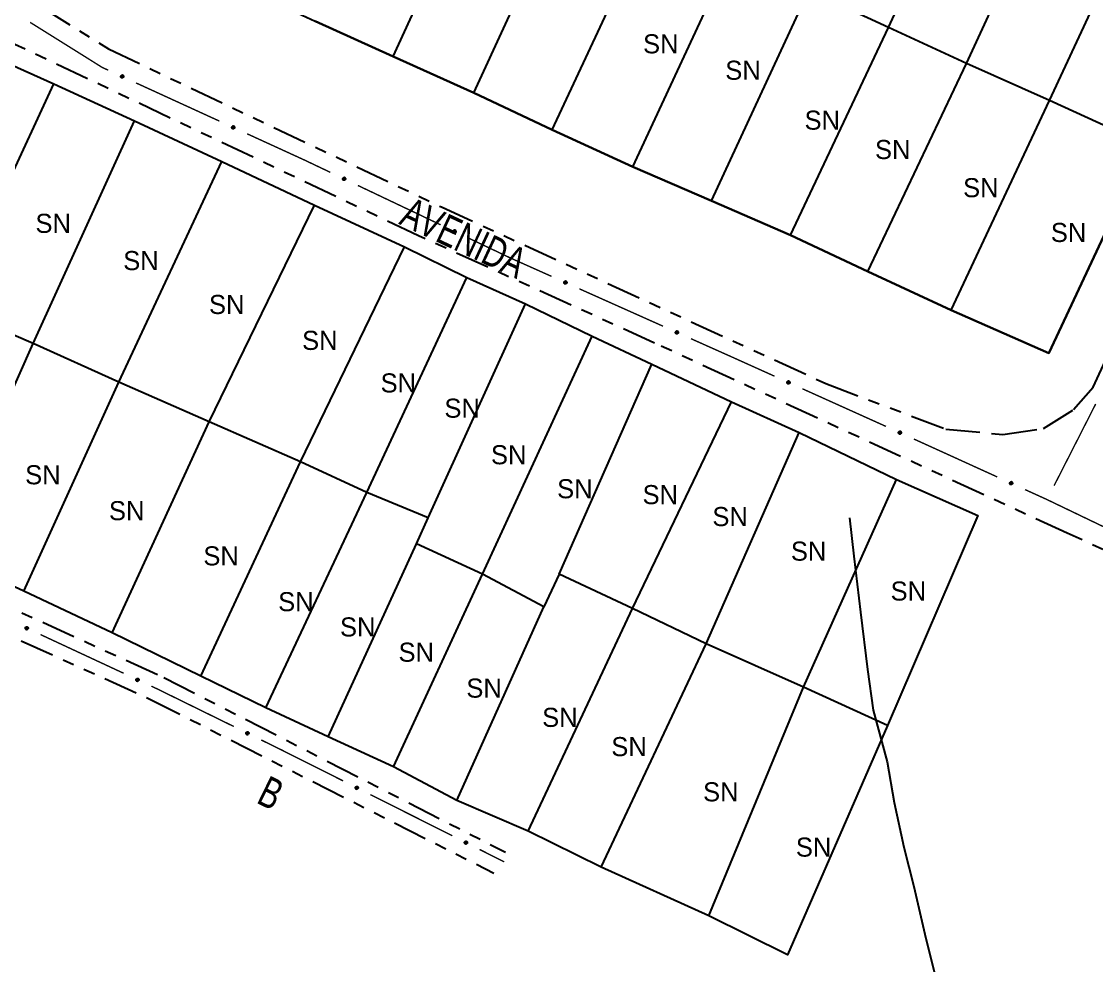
# Model space of a CAD drawing. Extents: x 203665 to 205970, y 4870865 to 4873745.
# Drawn here: x 205010.4 to 205151.2, y 4873095.8 to 4873219.4 of the extents above; entities that cross this region are included whole.
import ezdxf
from ezdxf.enums import TextEntityAlignment as Align

# ---------------------------------------------------------------- set-up
doc = ezdxf.new("R2010")
doc.units = 0
doc.header["$LTSCALE"] = 1.5
doc.header["$MEASUREMENT"] = 0
doc.linetypes.add('TRACO_25', pattern=[8, 3, -1, 1, -1, 1, -1])
for name, color, linetype in [('CD_MALHA_LOTES', 7, 'CONTINUOUS'), ('HD-CURSO-PERENE', 170, 'CONTINUOUS'), ('RU-QUADRA', 210, 'CONTINUOUS'), ('SV-EIXO-RUA-N-PAV', 6, 'CONTINUOUS'), ('SV-RUA-NAO-PAV', 7, 'CONTINUOUS'), ('SV-TXT-RUA-N-PAV', 7, 'CONTINUOUS'), ('Th_NmrPort', 1, 'CONTINUOUS')]:
    doc.layers.add(name, color=color, linetype=linetype)
doc.styles.add('ARIAL', font='ARIAL.SHX')

msp = doc.modelspace()

# ---------------------------------------------------------------- linework, layer by layer
at = {"layer": 'CD_MALHA_LOTES', "linetype": 'Continuous', "flags": 128}
for points in [[(205123.969072, 4873218.600064), (205135.365182, 4873243.264109)], [(205059.115847, 4873214.80136), (205071.723137, 4873242.328196)], [(205134.154001, 4873213.920502), (205145.605165, 4873238.749708)], [(205069.686152, 4873210.066745), (205082.348496, 4873237.648634)], [(205079.926135, 4873205.222021), (205092.808694, 4873232.803911)], [(205145.054629, 4873209.075779), (205156.395685, 4873233.464555)], [(205090.49644, 4873200.377298), (205103.378999, 4873228.069295)], [(205100.791476, 4873195.917951), (205113.508874, 4873223.444787)], [(205123.969072, 4873218.600064), (205113.508874, 4873223.444787)], [(205059.115847, 4873214.80136), (205048.875864, 4873219.425869)], [(205111.141567, 4873191.40355), (205123.969072, 4873218.600064)], [(205134.154001, 4873213.920502), (205123.969072, 4873218.600064)], [(205002.513055, 4873216.683955), (205014.693096, 4873211.244325)], [(205069.686152, 4873210.066745), (205059.115847, 4873214.80136)], [(205121.271442, 4873186.668934), (205134.154001, 4873213.920502)], [(205145.054629, 4873209.075779), (205134.154001, 4873213.920502)], [(205001.980917, 4873183.80967), (205014.693096, 4873211.244325)], [(205014.693096, 4873211.244325), (205025.217597, 4873206.395959)], [(205079.926135, 4873205.222021), (205069.686152, 4873210.066745)], [(205132.172069, 4873181.603996), (205145.054629, 4873209.075779)], [(205157.716973, 4873203.240089), (205145.054629, 4873209.075779)], [(205011.973281, 4873177.246639), (205025.217597, 4873206.395959)], [(205025.217597, 4873206.395959), (205036.688121, 4873201.074582)], [(205090.49644, 4873200.377298), (205079.926135, 4873205.222021)], [(205157.716973, 4873203.240089), (205144.944521, 4873175.988522)], [(205023.207299, 4873172.161767), (205036.688121, 4873201.074582)], [(205036.688121, 4873201.074582), (205048.809035, 4873195.33932)], [(205100.791476, 4873195.917951), (205090.49644, 4873200.377298)], [(205035.032581, 4873166.958643), (205048.809035, 4873195.33932)], [(205048.809035, 4873195.33932), (205060.575191, 4873189.89969)], [(205111.141567, 4873191.40355), (205100.791476, 4873195.917951)], [(205121.271442, 4873186.668934), (205111.141567, 4873191.40355)], [(205046.976116, 4873161.755519), (205060.575191, 4873189.89969)], [(205060.575191, 4873189.89969), (205068.734635, 4873185.879095)], [(205132.172069, 4873181.603996), (205121.271442, 4873186.668934)], [(205055.667699, 4873157.734923), (205068.734635, 4873185.879095)], [(205068.734635, 4873185.879095), (205076.421069, 4873182.449763)], [(205063.70889, 4873154.423844), (205076.421069, 4873182.449763)], [(205076.421069, 4873182.449763), (205085.171778, 4873178.192661)], [(205011.973281, 4873177.246639), (205001.212274, 4873181.858499)], [(205144.944521, 4873175.988522), (205132.172069, 4873181.603996)], [(205070.80406, 4873147.033043), (205085.171778, 4873178.192661)], [(205085.171778, 4873178.192661), (205092.976464, 4873174.526824)], [(204999.79324, 4873149.87111), (205011.973281, 4873177.246639)], [(205023.207299, 4873172.161767), (205011.973281, 4873177.246639)], [(205080.85555, 4873147.033043), (205092.976464, 4873174.526824)], [(205092.976464, 4873174.526824), (205103.382712, 4873169.619332)], [(205010.731626, 4873144.786239), (205023.207299, 4873172.161767)], [(205035.032581, 4873166.958643), (205023.207299, 4873172.161767)], [(205090.434028, 4873142.539435), (205103.382712, 4873169.619332)], [(205103.382712, 4873169.619332), (205112.251674, 4873165.598736)], [(205022.320403, 4873139.346609), (205035.032581, 4873166.958643)], [(205046.976116, 4873161.755519), (205035.032581, 4873166.958643)], [(205100.071633, 4873137.927575), (205112.251674, 4873165.598736)], [(205112.251674, 4873165.598736), (205125.022979, 4873159.449589)], [(205033.909179, 4873133.670474), (205046.976116, 4873161.755519)], [(205055.667699, 4873157.734923), (205046.976116, 4873161.755519)], [(205112.842938, 4873132.25144), (205125.022979, 4873159.449589)], [(205125.022979, 4873159.449589), (205135.665733, 4873154.719476)], [(205042.423382, 4873129.531625), (205055.667699, 4873157.734923)], [(205063.70889, 4873154.423844), (205055.667699, 4873157.734923)], [(205062.171604, 4873150.994512), (205063.70889, 4873154.423844)], [(205135.665733, 4873154.719476), (205123.84045, 4873127.225695)], [(205010.731626, 4873144.786239), (204999.79324, 4873149.87111)], [(205050.582827, 4873125.747535), (205062.171604, 4873150.994512)], [(205070.80406, 4873147.033043), (205062.171604, 4873150.994512)], [(205059.156157, 4873121.786065), (205070.80406, 4873147.033043)], [(205078.845252, 4873142.775941), (205070.80406, 4873147.033043)], [(205080.85555, 4873147.033043), (205078.845252, 4873142.775941)], [(205090.434028, 4873142.539435), (205080.85555, 4873147.033043)], [(205022.320403, 4873139.346609), (205010.731626, 4873144.786239)], [(205067.433854, 4873117.410711), (205078.845252, 4873142.775941)], [(205076.775827, 4873113.390115), (205090.434028, 4873142.539435)], [(205100.071633, 4873137.927575), (205090.434028, 4873142.539435)], [(205033.909179, 4873133.670474), (205022.320403, 4873139.346609)], [(205086.354306, 4873108.660002), (205100.071633, 4873137.927575)], [(205112.842938, 4873132.25144), (205100.071633, 4873137.927575)], [(205042.423382, 4873129.531625), (205033.909179, 4873133.670474)], [(205100.426392, 4873102.274349), (205112.842938, 4873132.25144)], [(205123.84045, 4873127.225695), (205112.842938, 4873132.25144)], [(205050.582827, 4873125.747535), (205042.423382, 4873129.531625)], [(205123.84045, 4873127.225695), (205110.714387, 4873097.189478)], [(205059.156157, 4873121.786065), (205050.582827, 4873125.747535)], [(205067.433854, 4873117.410711), (205059.156157, 4873121.786065)], [(205076.775827, 4873113.390115), (205067.433854, 4873117.410711)], [(205086.354306, 4873108.660002), (205076.775827, 4873113.390115)], [(205100.426392, 4873102.274349), (205086.354306, 4873108.660002)], [(205110.714387, 4873097.189478), (205100.426392, 4873102.274349)]]:
    msp.add_lwpolyline(points, dxfattribs=at)
at = {"layer": 'HD-CURSO-PERENE', "linetype": 'Continuous'}
msp.add_polyline3d([(205118.85849, 4873154.408005, 4.468992), (205119.409767, 4873149.367637, 3.995618), (205120.30598, 4873142.059614, 3.670173), (205121.222393, 4873134.545028, 3.325005), (205121.955523, 4873129.229833, 2.920664), (205123.788349, 4873122.448378, 2.891078), (205124.704762, 4873117.133183, 2.822045), (205125.98774, 4873111.268141, 2.782597), (205127.270718, 4873106.136228, 2.743149), (205128.736979, 4873099.904621, 2.683977), (205130.019957, 4873094.589426, 2.614944)], dxfattribs=at)
at = {"layer": 'RU-QUADRA', "linetype": 'Continuous', "flags": 128}
for points in [[(205007.915932, 4873238.309278), (205018.706451, 4873233.464555), (205028.671166, 4873228.8951), (205039.241471, 4873223.94027), (205048.875864, 4873219.425869), (205059.115847, 4873214.80136), (205069.686152, 4873210.066745), (205079.926135, 4873205.222021), (205090.49644, 4873200.377298), (205100.791476, 4873195.917951), (205111.141567, 4873191.40355), (205121.271442, 4873186.668934), (205132.172069, 4873181.603996), (205144.944521, 4873175.988522), (205157.716973, 4873203.240089)], [(205002.513055, 4873216.683955), (205014.693096, 4873211.244325), (205025.217597, 4873206.395959), (205036.688121, 4873201.074582), (205048.809035, 4873195.33932), (205060.575191, 4873189.89969), (205068.734635, 4873185.879095), (205076.421069, 4873182.449763), (205085.171778, 4873178.192661), (205092.976464, 4873174.526824), (205103.382712, 4873169.619332), (205112.251674, 4873165.598736), (205125.022979, 4873159.449589), (205135.665733, 4873154.719476), (205123.84045, 4873127.225695), (205110.714387, 4873097.189478), (205100.426392, 4873102.274349), (205086.354306, 4873108.660002), (205076.775827, 4873113.390115), (205067.433854, 4873117.410711), (205059.156157, 4873121.786065), (205050.582827, 4873125.747535), (205042.423382, 4873129.531625), (205033.909179, 4873133.670474), (205022.320403, 4873139.346609), (205010.731626, 4873144.786239), (204999.79324, 4873149.87111)]]:
    msp.add_lwpolyline(points, dxfattribs=at)
at = {"layer": 'SV-EIXO-RUA-N-PAV', "const_width": 0.18}
for points in [[(205021.019118, 4873213.382908), (205011.575911, 4873219.28945)], [(205021.802589, 4873213.024123), (205021.019118, 4873213.382908)], [(205036.349771, 4873206.362329), (205025.439384, 4873211.358675)], [(205047.474347, 4873201.267898), (205039.986566, 4873204.696881)], [(205048.164667, 4873200.939575), (205047.474347, 4873201.267898)], [(205050.873859, 4873199.651057), (205048.164667, 4873200.939575)], [(205065.322882, 4873192.77896), (205054.486115, 4873197.933032)], [(205074.50648, 4873188.411151), (205068.935138, 4873191.060936)], [(205075.264795, 4873188.072191), (205074.50648, 4873188.411151)], [(205079.829527, 4873186.031795), (205075.264795, 4873188.072191)], [(205094.436672, 4873179.502527), (205083.481313, 4873184.399478)], [(205103.269329, 4873175.554405), (205098.088458, 4873177.87021)], [(205103.565725, 4873175.420818), (205103.269329, 4873175.554405)], [(205109.035812, 4873172.955427), (205103.565725, 4873175.420818)], [(205123.622709, 4873166.38105), (205112.682536, 4873171.311833)], [(205151.083719, 4873169.314142), (205145.639826, 4873158.62003)], [(205138.191224, 4873159.766079), (205127.268487, 4873164.735365)], [(205144.712857, 4873156.79907), (205141.832137, 4873158.10965)], [(205145.465676, 4873156.437453), (205144.712857, 4873156.79907)], [(205152.676874, 4873152.97355), (205145.465676, 4873156.437453)], [(205012.942665, 4873139.117331), (205023.82136, 4873134.052352)], [(205027.447591, 4873132.364025), (205028.115499, 4873132.053056)], [(205028.115499, 4873132.053056), (205038.226152, 4873127.089644)], [(205041.816823, 4873125.326952), (205043.612158, 4873124.445605)], [(205043.612158, 4873124.445605), (205044.427169, 4873124.045509)], [(205044.427169, 4873124.045509), (205052.551107, 4873119.962921)], [(205056.12518, 4873118.166813), (205066.847399, 4873112.77849)], [(205070.421472, 4873110.982382), (205073.102027, 4873109.635301)], [(205073.102027, 4873109.635301), (205073.639887, 4873109.365006)]]:
    msp.add_lwpolyline(points, dxfattribs=at)
at = {"layer": 'SV-EIXO-RUA-N-PAV'}
for points in [[(205023.705787, 4873212.031491), (205023.660191, 4873212.013799), (205023.617385, 4873212.007918), (205023.580271, 4873212.013288), (205023.548712, 4873212.026585), (205023.517958, 4873212.043826), (205023.490786, 4873212.068049), (205023.466584, 4873212.101613), (205023.448515, 4873212.147228), (205023.445373, 4873212.191474), (205023.448691, 4873212.228142), (205023.460662, 4873212.261848), (205023.477911, 4873212.291444), (205023.504005, 4873212.318837), (205023.538259, 4873212.343031), (205023.584567, 4873212.36009), (205023.626572, 4873212.365568), (205023.662333, 4873212.359431), (205023.696143, 4873212.347181), (205023.72733, 4873212.329204), (205023.753865, 4873212.305273), (205023.778164, 4873212.27074), (205023.794395, 4873212.224812), (205023.800337, 4873212.182979), (205023.794703, 4873212.147141), (205023.781894, 4873212.114126), (205023.764977, 4873212.08307), (205023.741765, 4873212.054742), (205023.705787, 4873212.031491)], [(205038.252969, 4873205.369697), (205038.207373, 4873205.352005), (205038.164567, 4873205.346124), (205038.127453, 4873205.351494), (205038.095894, 4873205.364792), (205038.06514, 4873205.382032), (205038.037968, 4873205.406255), (205038.013766, 4873205.43982), (205037.995697, 4873205.485434), (205037.992555, 4873205.529681), (205037.995873, 4873205.566348), (205038.007844, 4873205.600055), (205038.025093, 4873205.62965), (205038.051187, 4873205.657043), (205038.085441, 4873205.681238), (205038.131749, 4873205.698296), (205038.173754, 4873205.703774), (205038.209515, 4873205.697637), (205038.243325, 4873205.685388), (205038.274512, 4873205.66741), (205038.301047, 4873205.643479), (205038.325346, 4873205.608946), (205038.341577, 4873205.563018), (205038.347519, 4873205.521186), (205038.341885, 4873205.485347), (205038.329076, 4873205.452332), (205038.312159, 4873205.421276), (205038.288947, 4873205.392948), (205038.252969, 4873205.369697)], [(205052.762459, 4873198.630923), (205052.716611, 4873198.613894), (205052.673724, 4873198.608635), (205052.636692, 4873198.614543), (205052.605329, 4873198.628297), (205052.574828, 4873198.645981), (205052.548011, 4873198.670596), (205052.524298, 4873198.704508), (205052.506893, 4873198.75038), (205052.504392, 4873198.794667), (205052.508242, 4873198.831283), (205052.520701, 4873198.864812), (205052.538377, 4873198.894154), (205052.564866, 4873198.921165), (205052.599467, 4873198.944861), (205052.646017, 4873198.961246), (205052.688097, 4873198.966114), (205052.723766, 4873198.959459), (205052.757395, 4873198.94672), (205052.788318, 4873198.928292), (205052.814503, 4873198.903979), (205052.838298, 4873198.869098), (205052.853861, 4873198.822939), (205052.859196, 4873198.781024), (205052.853043, 4873198.745271), (205052.839756, 4873198.712446), (205052.822391, 4873198.681638), (205052.79877, 4873198.65365), (205052.762459, 4873198.630923)], [(205067.211483, 4873191.758826), (205067.165635, 4873191.741798), (205067.122748, 4873191.736538), (205067.085716, 4873191.742446), (205067.054353, 4873191.7562), (205067.023852, 4873191.773884), (205066.997035, 4873191.798499), (205066.973321, 4873191.832411), (205066.955917, 4873191.878283), (205066.953416, 4873191.92257), (205066.957266, 4873191.959186), (205066.969724, 4873191.992715), (205066.987401, 4873192.022058), (205067.01389, 4873192.049069), (205067.048491, 4873192.072764), (205067.095041, 4873192.089149), (205067.137121, 4873192.094017), (205067.17279, 4873192.087362), (205067.206419, 4873192.074624), (205067.237341, 4873192.056196), (205067.263527, 4873192.031882), (205067.287322, 4873191.997001), (205067.302885, 4873191.950842), (205067.308219, 4873191.908928), (205067.302067, 4873191.873174), (205067.28878, 4873191.840349), (205067.271415, 4873191.809541), (205067.247794, 4873191.781553), (205067.211483, 4873191.758826)], [(205081.741671, 4873185.056506), (205081.696238, 4873185.0384), (205081.653487, 4873185.03213), (205081.616326, 4873185.037163), (205081.584648, 4873185.050173), (205081.553738, 4873185.067133), (205081.526347, 4873185.091107), (205081.50184, 4873185.124451), (205081.483358, 4873185.169899), (205081.479813, 4873185.214115), (205081.482798, 4873185.250812), (205081.494462, 4873185.284625), (205081.511441, 4873185.314377), (205081.537285, 4873185.342005), (205081.571318, 4873185.36651), (205081.617468, 4873185.383989), (205081.659422, 4873185.389849), (205081.695238, 4873185.384037), (205081.729158, 4873185.372095), (205081.760507, 4873185.354402), (205081.787258, 4873185.330713), (205081.81187, 4873185.296403), (205081.828518, 4873185.250624), (205081.83484, 4873185.208848), (205081.829532, 4873185.172959), (205081.817024, 4873185.13983), (205081.80039, 4873185.108621), (205081.777436, 4873185.080083), (205081.741671, 4873185.056506)], [(205096.348816, 4873178.527238), (205096.303382, 4873178.509132), (205096.260632, 4873178.502862), (205096.22347, 4873178.507895), (205096.191792, 4873178.520905), (205096.160882, 4873178.537865), (205096.133491, 4873178.561839), (205096.108984, 4873178.595183), (205096.090502, 4873178.640631), (205096.086957, 4873178.684847), (205096.089942, 4873178.721544), (205096.101606, 4873178.755357), (205096.118585, 4873178.785109), (205096.144429, 4873178.812737), (205096.178462, 4873178.837242), (205096.224612, 4873178.854721), (205096.266566, 4873178.860581), (205096.302382, 4873178.854769), (205096.336302, 4873178.842827), (205096.367651, 4873178.825134), (205096.394403, 4873178.801445), (205096.419014, 4873178.767135), (205096.435662, 4873178.721356), (205096.441984, 4873178.67958), (205096.436676, 4873178.643691), (205096.424168, 4873178.610562), (205096.407534, 4873178.579353), (205096.384581, 4873178.550815), (205096.348816, 4873178.527238)], [(205110.944933, 4873171.974233), (205110.899443, 4873171.956268), (205110.856674, 4873171.95013), (205110.819528, 4873171.955278), (205110.78789, 4873171.968386), (205110.757033, 4873171.985441), (205110.729716, 4873172.0095), (205110.705313, 4873172.042919), (205110.686971, 4873172.088425), (205110.683563, 4873172.132651), (205110.686661, 4873172.169338), (205110.698429, 4873172.203116), (205110.7155, 4873172.232815), (205110.74143, 4873172.260363), (205110.775538, 4873172.284763), (205110.821742, 4873172.302099), (205110.863714, 4873172.307829), (205110.899512, 4873172.301907), (205110.933394, 4873172.28986), (205110.964688, 4873172.27207), (205110.991367, 4873172.248299), (205111.015872, 4873172.213913), (205111.032378, 4873172.168083), (205111.038571, 4873172.126287), (205111.033153, 4873172.090415), (205111.020542, 4873172.057324), (205111.003812, 4873172.026167), (205110.980771, 4873171.9977), (205110.944933, 4873171.974233)], [(205125.53183, 4873165.399857), (205125.486341, 4873165.381892), (205125.443571, 4873165.375754), (205125.406426, 4873165.380901), (205125.374788, 4873165.394009), (205125.34393, 4873165.411065), (205125.316614, 4873165.435124), (205125.29221, 4873165.468543), (205125.273868, 4873165.514048), (205125.27046, 4873165.558275), (205125.273558, 4873165.594962), (205125.285327, 4873165.628739), (205125.302398, 4873165.658438), (205125.328327, 4873165.685987), (205125.362436, 4873165.710387), (205125.40864, 4873165.727722), (205125.450611, 4873165.733453), (205125.486409, 4873165.72753), (205125.520292, 4873165.715484), (205125.551586, 4873165.697694), (205125.578264, 4873165.673922), (205125.602769, 4873165.639536), (205125.619276, 4873165.593706), (205125.625469, 4873165.55191), (205125.620051, 4873165.516038), (205125.60744, 4873165.482948), (205125.59071, 4873165.45179), (205125.567668, 4873165.423324), (205125.53183, 4873165.399857)], [(205140.096877, 4873158.778167), (205140.051325, 4873158.760362), (205140.008534, 4873158.754375), (205139.971407, 4873158.759653), (205139.939815, 4873158.772873), (205139.909018, 4873158.790037), (205139.881786, 4873158.814192), (205139.857501, 4873158.847697), (205139.839319, 4873158.893267), (205139.836067, 4873158.937505), (205139.839294, 4873158.974181), (205139.851182, 4873159.007917), (205139.868357, 4873159.037555), (205139.894384, 4873159.065012), (205139.928578, 4873159.089292), (205139.974842, 4873159.106465), (205140.016834, 4873159.112047), (205140.052611, 4873159.105998), (205140.086451, 4873159.093833), (205140.117682, 4873159.075933), (205140.144276, 4873159.052067), (205140.16866, 4873159.017595), (205140.185005, 4873158.971707), (205140.191051, 4873158.92989), (205140.185506, 4873158.894037), (205140.172779, 4873158.860991), (205140.155939, 4873158.829893), (205140.132797, 4873158.801508), (205140.096877, 4873158.778167)], [(205011.045758, 4873140.121933), (205011.091465, 4873140.139338), (205011.134307, 4873140.144949), (205011.171386, 4873140.139345), (205011.202861, 4873140.125849), (205011.233506, 4873140.108415), (205011.260524, 4873140.084022), (205011.284515, 4873140.050305), (205011.302296, 4873140.004577), (205011.30516, 4873139.960312), (205011.30161, 4873139.923666), (205011.289427, 4873139.890036), (205011.271993, 4873139.86055), (205011.245726, 4873139.833322), (205011.21132, 4873139.809344), (205011.164906, 4873139.792577), (205011.122868, 4873139.787364), (205011.087145, 4873139.793726), (205011.053413, 4873139.806188), (205011.02234, 4873139.824362), (205010.995956, 4873139.84846), (205010.971876, 4873139.883145), (205010.955935, 4873139.929174), (205010.950256, 4873139.971043), (205010.956115, 4873140.006846), (205010.969132, 4873140.039779), (205010.986244, 4873140.070728), (205011.009634, 4873140.098909), (205011.045758, 4873140.121933)], [(205025.550683, 4873133.368628), (205025.59639, 4873133.386032), (205025.639232, 4873133.391644), (205025.676312, 4873133.386039), (205025.707786, 4873133.372543), (205025.738431, 4873133.35511), (205025.76545, 4873133.330716), (205025.789441, 4873133.297), (205025.807221, 4873133.251272), (205025.810085, 4873133.207007), (205025.806536, 4873133.170361), (205025.794353, 4873133.13673), (205025.776918, 4873133.107244), (205025.750651, 4873133.080016), (205025.716246, 4873133.056038), (205025.669832, 4873133.039272), (205025.627793, 4873133.034058), (205025.592071, 4873133.040421), (205025.558339, 4873133.052883), (205025.527266, 4873133.071056), (205025.500882, 4873133.095154), (205025.476801, 4873133.129839), (205025.46086, 4873133.175869), (205025.455182, 4873133.217738), (205025.461041, 4873133.25354), (205025.474058, 4873133.286473), (205025.49117, 4873133.317423), (205025.51456, 4873133.345603), (205025.550683, 4873133.368628)], [(205039.94102, 4873126.37043), (205039.987075, 4873126.386889), (205040.030024, 4873126.391616), (205040.06698, 4873126.385249), (205040.09817, 4873126.371107), (205040.128449, 4873126.353046), (205040.154959, 4873126.328101), (205040.17825, 4873126.293897), (205040.195084, 4873126.247813), (205040.197036, 4873126.203498), (205040.192732, 4873126.166933), (205040.179859, 4873126.133561), (205040.16182, 4873126.10444), (205040.134998, 4873126.077759), (205040.100105, 4873126.054495), (205040.053356, 4873126.038689), (205040.011218, 4873126.034342), (205039.975635, 4873126.04144), (205039.942167, 4873126.054594), (205039.911475, 4873126.073404), (205039.885593, 4873126.098041), (205039.862233, 4873126.133214), (205039.847243, 4873126.179563), (205039.842429, 4873126.22154), (205039.849024, 4873126.257214), (205039.862717, 4873126.289872), (205039.880463, 4873126.320462), (205039.904429, 4873126.348155), (205039.94102, 4873126.37043)], [(205054.259192, 4873119.227742), (205054.305399, 4873119.24377), (205054.34839, 4873119.248097), (205054.385285, 4873119.241386), (205054.416341, 4873119.226954), (205054.446451, 4873119.208611), (205054.472727, 4873119.183419), (205054.495698, 4873119.149), (205054.512102, 4873119.10276), (205054.51364, 4873119.058429), (205054.508995, 4873119.021906), (205054.495811, 4873118.988655), (205054.477501, 4873118.959704), (205054.450432, 4873118.933275), (205054.415323, 4873118.910337), (205054.368429, 4873118.894967), (205054.326253, 4873118.891015), (205054.290737, 4873118.898443), (205054.257393, 4873118.911909), (205054.226878, 4873118.931005), (205054.201227, 4873118.955882), (205054.178196, 4873118.991272), (205054.163639, 4873119.037758), (205054.159217, 4873119.079778), (205054.166145, 4873119.115389), (205054.180141, 4873119.147918), (205054.198172, 4873119.178341), (205054.222395, 4873119.205809), (205054.259192, 4873119.227742)], [(205068.555483, 4873112.043311), (205068.601691, 4873112.05934), (205068.644681, 4873112.063666), (205068.681576, 4873112.056955), (205068.712633, 4873112.042523), (205068.742742, 4873112.02418), (205068.769019, 4873111.998988), (205068.79199, 4873111.964569), (205068.808394, 4873111.918329), (205068.809931, 4873111.873998), (205068.805287, 4873111.837475), (205068.792103, 4873111.804224), (205068.773793, 4873111.775273), (205068.746723, 4873111.748844), (205068.711615, 4873111.725906), (205068.66472, 4873111.710536), (205068.622544, 4873111.706584), (205068.587028, 4873111.714012), (205068.553684, 4873111.727479), (205068.523169, 4873111.746574), (205068.497519, 4873111.771451), (205068.474487, 4873111.806841), (205068.459931, 4873111.853327), (205068.455508, 4873111.895347), (205068.462436, 4873111.930958), (205068.476433, 4873111.963487), (205068.494464, 4873111.99391), (205068.518687, 4873112.021378), (205068.555483, 4873112.043311)]]:
    msp.add_lwpolyline(points, close=True, dxfattribs=at)
for points in [[(205023.764977, 4873212.08307), (205023.445373, 4873212.191474)], [(205023.741765, 4873212.054742), (205023.448515, 4873212.147228)], [(205023.781894, 4873212.114126), (205023.448691, 4873212.228142)], [(205023.769536, 4873212.099179), (205023.450812, 4873212.206116)], [(205023.74913, 4873212.071004), (205023.450928, 4873212.167042)], [(205023.786116, 4873212.132107), (205023.457363, 4873212.246639)], [(205023.794703, 4873212.147141), (205023.460662, 4873212.261848)], [(205023.723761, 4873212.045102), (205023.461537, 4873212.124664)], [(205023.705787, 4873212.031491), (205023.466584, 4873212.101613)], [(205023.794685, 4873212.167204), (205023.472239, 4873212.275846)], [(205023.800337, 4873212.182979), (205023.477911, 4873212.291444)], [(205023.680559, 4873212.022863), (205023.485584, 4873212.082135)], [(205023.660191, 4873212.013799), (205023.490786, 4873212.068049)], [(205023.79581, 4873212.20571), (205023.495695, 4873212.304125)], [(205023.794395, 4873212.224812), (205023.504005, 4873212.318837)], [(205023.635804, 4873212.010341), (205023.512832, 4873212.053148)], [(205023.617385, 4873212.007918), (205023.517958, 4873212.043826)], [(205023.782151, 4873212.247984), (205023.524113, 4873212.330132)], [(205023.778164, 4873212.27074), (205023.538259, 4873212.343031)], [(205023.760017, 4873212.288136), (205023.56866, 4873212.348753)], [(205023.753865, 4873212.305273), (205023.584567, 4873212.36009)], [(205023.736387, 4873212.318467), (205023.611606, 4873212.360602)], [(205023.72733, 4873212.329204), (205023.626572, 4873212.365568)], [(205038.312159, 4873205.421276), (205037.992555, 4873205.529681)], [(205038.288947, 4873205.392948), (205037.995697, 4873205.485434)], [(205038.329076, 4873205.452332), (205037.995873, 4873205.566348)], [(205038.316718, 4873205.437385), (205037.997994, 4873205.544322)], [(205038.296312, 4873205.40921), (205037.99811, 4873205.505248)], [(205038.333298, 4873205.470314), (205038.004545, 4873205.584845)], [(205038.341885, 4873205.485347), (205038.007844, 4873205.600055)], [(205038.270943, 4873205.383308), (205038.008719, 4873205.46287)], [(205038.252969, 4873205.369697), (205038.013766, 4873205.43982)], [(205038.341867, 4873205.505411), (205038.019421, 4873205.614052)], [(205038.347519, 4873205.521186), (205038.025093, 4873205.62965)], [(205038.227741, 4873205.361069), (205038.032766, 4873205.420341)], [(205038.207373, 4873205.352005), (205038.037968, 4873205.406255)], [(205038.342992, 4873205.543916), (205038.042877, 4873205.642331)], [(205038.341577, 4873205.563018), (205038.051187, 4873205.657043)], [(205038.182986, 4873205.348547), (205038.060014, 4873205.391354)], [(205038.164567, 4873205.346124), (205038.06514, 4873205.382032)], [(205038.329333, 4873205.58619), (205038.071295, 4873205.668338)], [(205038.325346, 4873205.608946), (205038.085441, 4873205.681238)], [(205038.307199, 4873205.626342), (205038.115842, 4873205.686959)], [(205038.301047, 4873205.643479), (205038.131749, 4873205.698296)], [(205038.283569, 4873205.656674), (205038.158788, 4873205.698808)], [(205038.274512, 4873205.66741), (205038.173754, 4873205.703774)], [(205052.853316, 4873198.765333), (205052.53248, 4873198.87864)], [(205052.859196, 4873198.781024), (205052.538377, 4873198.894154)], [(205052.854999, 4873198.803818), (205052.556343, 4873198.906576)], [(205052.853861, 4873198.822939), (205052.564866, 4873198.921165)], [(205052.841955, 4873198.846286), (205052.585136, 4873198.932168)], [(205052.838298, 4873198.869098), (205052.599467, 4873198.944861)], [(205052.820405, 4873198.886755), (205052.629948, 4873198.950141)], [(205052.814503, 4873198.903979), (205052.646017, 4873198.961246)], [(205052.797218, 4873198.917426), (205052.673061, 4873198.961366)], [(205052.788318, 4873198.928292), (205052.688097, 4873198.966114)], [(205052.822391, 4873198.681638), (205052.504392, 4873198.794667)], [(205052.79877, 4873198.65365), (205052.506893, 4873198.75038)], [(205052.839756, 4873198.712446), (205052.508242, 4873198.831283)], [(205052.80637, 4873198.669803), (205052.509593, 4873198.770157)], [(205052.827183, 4873198.697679), (205052.510044, 4873198.809228)], [(205052.844239, 4873198.730364), (205052.517182, 4873198.849652)], [(205052.780628, 4873198.644272), (205052.519586, 4873198.727629)], [(205052.853043, 4873198.745271), (205052.520701, 4873198.864812)], [(205052.762459, 4873198.630923), (205052.524298, 4873198.704508)], [(205052.737108, 4873198.622662), (205052.543014, 4873198.684756)], [(205052.716611, 4873198.613894), (205052.548011, 4873198.670596)], [(205052.692176, 4873198.610791), (205052.569838, 4873198.655377)], [(205052.673724, 4873198.608635), (205052.574828, 4873198.645981)], [(205067.271415, 4873191.809541), (205066.953416, 4873191.92257)], [(205067.247794, 4873191.781553), (205066.955917, 4873191.878283)], [(205067.28878, 4873191.840349), (205066.957266, 4873191.959186)], [(205067.255394, 4873191.797707), (205066.958616, 4873191.89806)], [(205067.276207, 4873191.825583), (205066.959067, 4873191.937131)], [(205067.293263, 4873191.858267), (205066.966205, 4873191.977555)], [(205067.229652, 4873191.772175), (205066.96861, 4873191.855532)], [(205067.302067, 4873191.873174), (205066.969724, 4873191.992715)], [(205067.302339, 4873191.893236), (205066.981503, 4873192.006543)], [(205067.308219, 4873191.908928), (205066.987401, 4873192.022058)], [(205067.304022, 4873191.931721), (205067.005367, 4873192.034479)], [(205067.302885, 4873191.950842), (205067.01389, 4873192.049069)], [(205067.290979, 4873191.974189), (205067.034159, 4873192.060071)], [(205067.287322, 4873191.997001), (205067.048491, 4873192.072764)], [(205067.269429, 4873192.014658), (205067.078971, 4873192.078044)], [(205067.263527, 4873192.031882), (205067.095041, 4873192.089149)], [(205067.246242, 4873192.045329), (205067.122085, 4873192.089269)], [(205067.237341, 4873192.056196), (205067.137121, 4873192.094017)], [(205067.211483, 4873191.758826), (205066.973321, 4873191.832411)], [(205067.186132, 4873191.750566), (205066.992037, 4873191.812659)], [(205067.165635, 4873191.741798), (205066.997035, 4873191.798499)], [(205067.1412, 4873191.738694), (205067.018861, 4873191.78328)], [(205067.122748, 4873191.736538), (205067.023852, 4873191.773884)], [(205081.80039, 4873185.108621), (205081.479813, 4873185.214115)], [(205081.817024, 4873185.13983), (205081.482798, 4873185.250812)], [(205081.777436, 4873185.080083), (205081.483358, 4873185.169899)], [(205081.804802, 4873185.12477), (205081.485119, 4873185.228805)], [(205081.784653, 4873185.096411), (205081.48559, 4873185.189734)], [(205081.821082, 4873185.157848), (205081.491302, 4873185.269386)], [(205081.829532, 4873185.172959), (205081.494462, 4873185.284625)], [(205081.75952, 4873185.070279), (205081.496584, 4873185.147454)], [(205081.741671, 4873185.056506), (205081.50184, 4873185.124451)], [(205081.829331, 4873185.193022), (205081.505911, 4873185.298727)], [(205081.83484, 4873185.208848), (205081.511441, 4873185.314377)], [(205081.716523, 4873185.047649), (205081.521017, 4873185.105146)], [(205081.696238, 4873185.0384), (205081.526347, 4873185.091107)], [(205081.830106, 4873185.231536), (205081.529109, 4873185.327219)], [(205081.828518, 4873185.250624), (205081.537285, 4873185.342005)], [(205081.671883, 4873185.034721), (205081.548527, 4873185.076408)], [(205081.653487, 4873185.03213), (205081.553738, 4873185.067133)], [(205081.816064, 4873185.273684), (205081.55729, 4873185.353483)], [(205081.81187, 4873185.296403), (205081.571318, 4873185.36651)], [(205081.793566, 4873185.313633), (205081.601665, 4873185.372508)], [(205081.787258, 4873185.330713), (205081.617468, 4873185.383989)], [(205081.769661, 4873185.343749), (205081.644502, 4873185.384747)], [(205081.760507, 4873185.354402), (205081.659422, 4873185.389849)], [(205096.407534, 4873178.579353), (205096.086957, 4873178.684847)], [(205096.424168, 4873178.610562), (205096.089942, 4873178.721544)], [(205096.384581, 4873178.550815), (205096.090502, 4873178.640631)], [(205096.411946, 4873178.595502), (205096.092263, 4873178.699537)], [(205096.391797, 4873178.567143), (205096.092735, 4873178.660466)], [(205096.428227, 4873178.628581), (205096.098446, 4873178.740119)], [(205096.436676, 4873178.643691), (205096.101606, 4873178.755357)], [(205096.366664, 4873178.541011), (205096.103728, 4873178.618186)], [(205096.348816, 4873178.527238), (205096.108984, 4873178.595183)], [(205096.436476, 4873178.663754), (205096.113055, 4873178.769459)], [(205096.441984, 4873178.67958), (205096.118585, 4873178.785109)], [(205096.323667, 4873178.518381), (205096.128161, 4873178.575878)], [(205096.303382, 4873178.509132), (205096.133491, 4873178.561839)], [(205096.43725, 4873178.702268), (205096.136253, 4873178.797951)], [(205096.435662, 4873178.721356), (205096.144429, 4873178.812737)], [(205096.279027, 4873178.505453), (205096.155671, 4873178.54714)], [(205096.260632, 4873178.502862), (205096.160882, 4873178.537865)], [(205096.423208, 4873178.744416), (205096.164434, 4873178.824215)], [(205096.419014, 4873178.767135), (205096.178462, 4873178.837242)], [(205096.40071, 4873178.784365), (205096.208809, 4873178.84324)], [(205096.394403, 4873178.801445), (205096.224612, 4873178.854721)], [(205096.376805, 4873178.814481), (205096.251646, 4873178.855479)], [(205096.367651, 4873178.825134), (205096.266566, 4873178.860581)], [(205111.003812, 4873172.026167), (205110.683563, 4873172.132651)], [(205111.020542, 4873172.057324), (205110.686661, 4873172.169338)], [(205111.008274, 4873172.042303), (205110.688914, 4873172.147325)], [(205111.024657, 4873172.07533), (205110.695222, 4873172.187887)], [(205111.033153, 4873172.090415), (205110.698429, 4873172.203116)], [(205111.033014, 4873172.110478), (205110.709922, 4873172.217182)], [(205111.038571, 4873172.126287), (205110.7155, 4873172.232815)], [(205111.033908, 4873172.14899), (205110.733208, 4873172.245602)], [(205111.032378, 4873172.168083), (205110.74143, 4873172.260363)], [(205111.019996, 4873172.191181), (205110.76147, 4873172.271779)], [(205111.015872, 4873172.213913), (205110.775538, 4873172.284763)], [(205110.997621, 4873172.231199), (205110.805904, 4873172.290667)], [(205110.991367, 4873172.248299), (205110.821742, 4873172.302099)], [(205110.97381, 4873172.261389), (205110.848778, 4873172.302774)], [(205110.964688, 4873172.27207), (205110.863714, 4873172.307829)], [(205110.980771, 4873171.9977), (205110.686971, 4873172.088425)], [(205110.988037, 4873172.014006), (205110.689265, 4873172.108253)], [(205110.962824, 4873171.987952), (205110.700128, 4873172.065939)], [(205110.944933, 4873171.974233), (205110.705313, 4873172.042919)], [(205110.919757, 4873171.965454), (205110.72443, 4873172.023555)], [(205110.899443, 4873171.956268), (205110.729716, 4873172.0095)], [(205110.875078, 4873171.952664), (205110.751851, 4873171.994733)], [(205110.856674, 4873171.95013), (205110.757033, 4873171.985441)], [(205125.59071, 4873165.45179), (205125.27046, 4873165.558275)], [(205125.60744, 4873165.482948), (205125.273558, 4873165.594962)], [(205125.567668, 4873165.423324), (205125.273868, 4873165.514048)], [(205125.595172, 4873165.467926), (205125.275812, 4873165.572949)], [(205125.574935, 4873165.439629), (205125.276162, 4873165.533876)], [(205125.611554, 4873165.500954), (205125.282119, 4873165.61351)], [(205125.620051, 4873165.516038), (205125.285327, 4873165.628739)], [(205125.549721, 4873165.413575), (205125.287025, 4873165.491562)], [(205125.53183, 4873165.399857), (205125.29221, 4873165.468543)], [(205125.619912, 4873165.536101), (205125.29682, 4873165.642806)], [(205125.625469, 4873165.55191), (205125.302398, 4873165.658438)], [(205125.506654, 4873165.391078), (205125.311327, 4873165.449179)], [(205125.486341, 4873165.381892), (205125.316614, 4873165.435124)], [(205125.620805, 4873165.574613), (205125.320105, 4873165.671225)], [(205125.619276, 4873165.593706), (205125.328327, 4873165.685987)], [(205125.461975, 4873165.378288), (205125.338748, 4873165.420356)], [(205125.443571, 4873165.375754), (205125.34393, 4873165.411065)], [(205125.606893, 4873165.616804), (205125.348367, 4873165.697402)], [(205125.602769, 4873165.639536), (205125.362436, 4873165.710387)], [(205125.584519, 4873165.656823), (205125.392801, 4873165.71629)], [(205125.578264, 4873165.673922), (205125.40864, 4873165.727722)], [(205125.560707, 4873165.687012), (205125.435676, 4873165.728397)], [(205125.551586, 4873165.697694), (205125.450611, 4873165.733453)], [(205140.155939, 4873158.829893), (205139.836067, 4873158.937505)], [(205140.172779, 4873158.860991), (205139.839294, 4873158.974181)], [(205140.132797, 4873158.801508), (205139.839319, 4873158.893267)], [(205140.160458, 4873158.846013), (205139.84147, 4873158.95216)], [(205140.140122, 4873158.817788), (205139.841683, 4873158.913086)], [(205140.176957, 4873158.878983), (205139.847921, 4873158.992699)], [(205140.185506, 4873158.894037), (205139.851182, 4873159.007917)], [(205140.114817, 4873158.791823), (205139.852397, 4873158.870734)], [(205140.096877, 4873158.778167), (205139.857501, 4873158.847697)], [(205140.185438, 4873158.914101), (205139.862724, 4873159.021943)], [(205140.191051, 4873158.92989), (205139.868357, 4873159.037555)], [(205140.071671, 4873158.769477), (205139.876549, 4873158.828265)], [(205140.051325, 4873158.760362), (205139.881786, 4873158.814192)], [(205140.186467, 4873158.952609), (205139.88611, 4873159.05028)], [(205140.185005, 4873158.971707), (205139.894384, 4873159.065012)], [(205140.026947, 4873158.756844), (205139.903869, 4873158.799346)], [(205140.008534, 4873158.754375), (205139.909018, 4873158.790037)], [(205140.172704, 4873158.994849), (205139.914463, 4873159.076357)], [(205140.16866, 4873159.017595), (205139.928578, 4873159.089292)], [(205140.150471, 4873159.034946), (205139.958964, 4873159.095088)], [(205140.144276, 4873159.052067), (205139.974842, 4873159.106465)], [(205140.126766, 4873159.065219), (205140.001881, 4873159.107044)], [(205140.117682, 4873159.075933), (205140.016834, 4873159.112047)], [(205010.950256, 4873139.971043), (205011.271993, 4873139.86055)], [(205010.95464, 4873139.948285), (205011.254129, 4873139.847981)], [(205010.955935, 4873139.929174), (205011.245726, 4873139.833322)], [(205010.956007, 4873139.986782), (205011.277762, 4873139.876112)], [(205010.956115, 4873140.006846), (205011.289427, 4873139.890036)], [(205010.964797, 4873140.021825), (205011.292822, 4873139.905224)], [(205010.968032, 4873139.905926), (205011.225547, 4873139.822154)], [(205010.969132, 4873140.039779), (205011.30161, 4873139.923666)], [(205010.971876, 4873139.883145), (205011.21132, 4873139.809344)], [(205010.981584, 4873140.054648), (205011.299628, 4873139.945705)], [(205010.986244, 4873140.070728), (205011.30516, 4873139.960312)], [(205010.989913, 4873139.865635), (205011.180884, 4873139.803814)], [(205010.995956, 4873139.84846), (205011.164906, 4873139.792577)], [(205011.002168, 4873140.082694), (205011.299758, 4873139.984779)], [(205011.009634, 4873140.098909), (205011.302296, 4873140.004577)], [(205011.013351, 4873139.835155), (205011.137864, 4873139.792235)], [(205011.02234, 4873139.824362), (205011.122868, 4873139.787364)], [(205011.027699, 4873140.108436), (205011.289416, 4873140.027223)], [(205011.045758, 4873140.121933), (205011.284515, 4873140.050305)], [(205011.07104, 4873140.130402), (205011.265638, 4873140.069903)], [(205011.091465, 4873140.139338), (205011.260524, 4873140.084022)], [(205011.115873, 4873140.142642), (205011.238573, 4873140.099061)], [(205011.134307, 4873140.144949), (205011.233506, 4873140.108415)], [(205025.455182, 4873133.217738), (205025.776918, 4873133.107244)], [(205025.459566, 4873133.194979), (205025.759054, 4873133.094675)], [(205025.46086, 4873133.175869), (205025.750651, 4873133.080016)], [(205025.460933, 4873133.233477), (205025.782688, 4873133.122806)], [(205025.461041, 4873133.25354), (205025.794353, 4873133.13673)], [(205025.469722, 4873133.268519), (205025.797747, 4873133.151919)], [(205025.472957, 4873133.15262), (205025.730473, 4873133.068848)], [(205025.474058, 4873133.286473), (205025.806536, 4873133.170361)], [(205025.476801, 4873133.129839), (205025.716246, 4873133.056038)], [(205025.48651, 4873133.301343), (205025.804554, 4873133.1924)], [(205025.49117, 4873133.317423), (205025.810085, 4873133.207007)], [(205025.494838, 4873133.112329), (205025.68581, 4873133.050508)], [(205025.500882, 4873133.095154), (205025.669832, 4873133.039272)], [(205025.507093, 4873133.329388), (205025.804684, 4873133.231474)], [(205025.51456, 4873133.345603), (205025.807221, 4873133.251272)], [(205025.518276, 4873133.081849), (205025.64279, 4873133.038929)], [(205025.527266, 4873133.071056), (205025.627793, 4873133.034058)], [(205025.532625, 4873133.35513), (205025.794342, 4873133.273918)], [(205025.550683, 4873133.368628), (205025.789441, 4873133.297)], [(205025.575966, 4873133.377096), (205025.770563, 4873133.316598)], [(205025.59639, 4873133.386032), (205025.76545, 4873133.330716)], [(205025.620799, 4873133.389336), (205025.743499, 4873133.345755)], [(205025.639232, 4873133.391644), (205025.738431, 4873133.35511)], [(205039.842429, 4873126.22154), (205040.16182, 4873126.10444)], [(205039.846343, 4873126.198696), (205040.143701, 4873126.092242)], [(205039.847243, 4873126.179563), (205040.134998, 4873126.077759)], [(205039.848503, 4873126.237157), (205040.167909, 4873126.11988)], [(205039.849024, 4873126.257214), (205040.179859, 4873126.133561)], [(205039.858013, 4873126.272011), (205040.183565, 4873126.148676)], [(205039.858859, 4873126.15607), (205040.114593, 4873126.067009)], [(205039.862233, 4873126.133214), (205040.100105, 4873126.054495)], [(205039.862717, 4873126.289872), (205040.192732, 4873126.166933)], [(205039.875473, 4873126.304482), (205040.191204, 4873126.189008)], [(205039.879905, 4873126.115337), (205040.069562, 4873126.049594)], [(205039.880463, 4873126.320462), (205040.197036, 4873126.203498)], [(205039.885593, 4873126.098041), (205040.053356, 4873126.038689)], [(205039.89663, 4873126.332097), (205040.19214, 4873126.228071)], [(205039.90271, 4873126.08438), (205040.026312, 4873126.038904)], [(205039.904429, 4873126.348155), (205040.195084, 4873126.247813)], [(205039.911475, 4873126.073404), (205040.011218, 4873126.034342)], [(205039.922687, 4873126.357308), (205040.182675, 4873126.270719)], [(205039.94102, 4873126.37043), (205040.17825, 4873126.293897)], [(205039.966471, 4873126.378376), (205040.15978, 4873126.31388)], [(205039.987075, 4873126.386889), (205040.154959, 4873126.328101)], [(205040.011547, 4873126.389689), (205040.133323, 4873126.343589)], [(205040.030024, 4873126.391616), (205040.128449, 4873126.353046)], [(205054.159217, 4873119.079778), (205054.477501, 4873118.959704)], [(205054.162917, 4873119.056899), (205054.45927, 4873118.947676)], [(205054.163639, 4873119.037758), (205054.450432, 4873118.933275)], [(205054.165436, 4873119.095338), (205054.483734, 4873118.975087)], [(205054.166145, 4873119.115389), (205054.495811, 4873118.988655)], [(205054.175035, 4873119.014158), (205054.429928, 4873118.922716)], [(205054.17527, 4873119.130102), (205054.499659, 4873119.003735)], [(205054.178196, 4873118.991272), (205054.415323, 4873118.910337)], [(205054.180141, 4873119.147918), (205054.508995, 4873119.021906)], [(205054.193033, 4873119.162408), (205054.507673, 4873119.043995)], [(205054.1957, 4873118.97323), (205054.384736, 4873118.905721)], [(205054.198172, 4873119.178341), (205054.51364, 4873119.058429)], [(205054.201227, 4873118.955882), (205054.368429, 4873118.894967)], [(205054.214447, 4873119.189825), (205054.508973, 4873119.083047)], [(205054.218216, 4873118.942062), (205054.341388, 4873118.895435)], [(205054.222395, 4873119.205809), (205054.512102, 4873119.10276)], [(205054.226878, 4873118.931005), (205054.326253, 4873118.891015)], [(205054.240737, 4873119.214791), (205054.499906, 4873119.125782)], [(205054.259192, 4873119.227742), (205054.495698, 4873119.149)], [(205054.284716, 4873119.23545), (205054.477416, 4873119.169154)], [(205054.305399, 4873119.24377), (205054.472727, 4873119.183419)], [(205054.329895, 4873119.246343), (205054.451236, 4873119.199109)], [(205054.34839, 4873119.248097), (205054.446451, 4873119.208611)], [(205068.455508, 4873111.895347), (205068.773793, 4873111.775273)], [(205068.459209, 4873111.872468), (205068.755561, 4873111.763245)], [(205068.459931, 4873111.853327), (205068.746723, 4873111.748844)], [(205068.461728, 4873111.910907), (205068.780026, 4873111.790656)], [(205068.462436, 4873111.930958), (205068.792103, 4873111.804224)], [(205068.471327, 4873111.829727), (205068.726219, 4873111.738285)], [(205068.471562, 4873111.945671), (205068.79595, 4873111.819305)], [(205068.474487, 4873111.806841), (205068.711615, 4873111.725906)], [(205068.476433, 4873111.963487), (205068.805287, 4873111.837475)], [(205068.489324, 4873111.977977), (205068.803965, 4873111.859564)], [(205068.491992, 4873111.788799), (205068.681027, 4873111.72129)], [(205068.494464, 4873111.99391), (205068.809931, 4873111.873998)], [(205068.497519, 4873111.771451), (205068.66472, 4873111.710536)], [(205068.510738, 4873112.005394), (205068.805265, 4873111.898616)], [(205068.514507, 4873111.757631), (205068.63768, 4873111.711004)], [(205068.518687, 4873112.021378), (205068.808394, 4873111.918329)], [(205068.523169, 4873111.746574), (205068.622544, 4873111.706584)], [(205068.537029, 4873112.030361), (205068.796198, 4873111.941351)], [(205068.555483, 4873112.043311), (205068.79199, 4873111.964569)], [(205068.581008, 4873112.051019), (205068.773707, 4873111.984723)], [(205068.601691, 4873112.05934), (205068.769019, 4873111.998988)], [(205068.626187, 4873112.061912), (205068.747528, 4873112.014678)], [(205068.644681, 4873112.063666), (205068.742742, 4873112.02418)]]:
    msp.add_lwpolyline(points, dxfattribs=at)
at = {"layer": 'SV-RUA-NAO-PAV', "linetype": 'TRACO_25'}
for points in [[(204822.634837, 4873300.29987, 6.184974), (204801.503931, 4873250.260404, 5.642566), (204797.636098, 4873245.630286, 5.642566), (204793.857037, 4873245.340456, 5.642566), (204753.980655, 4873264.903778, 5.425603), (204751.312931, 4873258.903507, 5.425603), (204762.521747, 4873254.002613, 5.425603), (204776.037059, 4873247.514272, 5.425603), (204791.450275, 4873240.199526, 5.425603), (204835.854747, 4873219.276588, 5.51436), (204889.549353, 4873194.812241, 5.839805), (204966.702026, 4873158.135893, 5.977872), (205027.175916, 4873130.711006, 5.780633), (205072.292015, 4873107.8872, 4.902919)], [(204872.676492, 4873300.299052, 6.540004), (204874.764079, 4873297.719932, 6.540004), (204878.254191, 4873294.469538, 6.549866), (204913.441076, 4873276.926587, 6.944345), (204946.27804, 4873261.023865, 7.033103), (204953.117045, 4873259.013386, 7.003517), (204962.205434, 4873257.38282, 7.013379), (204971.143979, 4873255.312232, 7.003517), (204978.283197, 4873252.291669, 6.954207), (204985.621394, 4873248.346746, 6.895035), (204991.452395, 4873244.420477, 6.993655), (204998.662988, 4873236.399574, 7.003517), (205006.12373, 4873227.638608, 6.904897), (205012.933928, 4873221.367842, 6.875311), (205021.813455, 4873215.817022, 6.875311), (205065.419304, 4873195.123436, 6.362489), (205115.744303, 4873171.999349, 5.573532), (205131.452392, 4873166.038158, 5.386155), (205138.940891, 4873165.317734, 5.396017), (205144.259457, 4873166.127521, 5.553808), (205148.197881, 4873168.577489, 5.682014), (205150.736491, 4873171.497559, 5.849667), (205175.815792, 4873225.409941, 6.21456)], [(205274.879616, 4873094.826152, 5.445327), (205239.77314, 4873110.828994, 5.534084), (205171.160165, 4873141.614516, 5.238225), (205147.342577, 4873152.39644, 5.139606), (205093.337922, 4873177.290831, 5.682014), (205062.441035, 4873191.33333, 6.313179), (205004.296572, 4873218.91811, 6.766829), (204982.858972, 4873227.799786, 6.865449), (204971.539941, 4873233.560743, 6.806277), (204961.749725, 4873242.331827, 6.786553), (204954.559152, 4873250.262723, 6.776691), (204948.31924, 4873255.043359, 6.875311), (204939.019937, 4873260.13417, 6.934483), (204912.192203, 4873273.896445, 6.796415), (204876.973539, 4873291.196146, 6.737244), (204872.968465, 4873294.105095, 6.727382), (204870.105082, 4873297.92018, 6.727382)], [(204846.17258, 4873218.636027, 5.622842), (204891.448267, 4873197.162305, 5.96801), (204969.550678, 4873160.65592, 6.056768), (205029.094706, 4873133.491097, 5.820081), (205073.800912, 4873110.617309, 4.902919)]]:
    msp.add_polyline3d(points, dxfattribs=at)

# ---------------------------------------------------------------- texts
at = {"layer": 'SV-TXT-RUA-N-PAV', "style": 'ARIAL', "width": 0.7}
for s, rotation, p in [('AVENIDA', 335, (205059.731088, 4873192.920529)), ('B', 334, (205041.041755, 4873117.149464))]:
    msp.add_text(s, height=4, rotation=rotation, dxfattribs=at).set_placement(p)
at = {"layer": 'Th_NmrPort', "color": 1}
for p in [(205091.823604, 4873216.478595), (205102.587125, 4873213.018892), (205112.966234, 4873206.483897), (205122.19211, 4873202.639783), (205133.724453, 4873197.642434), (205012.269956, 4873192.970024), (205145.213412, 4873191.778817), (205023.762329, 4873188.094472), (205034.993512, 4873182.348285), (205047.182393, 4873177.646859), (205057.455879, 4873172.074799), (205065.813969, 4873168.766389), (205071.908409, 4873162.671948), (205010.922326, 4873160.048922), (205080.573075, 4873158.22059), (205091.758873, 4873157.448142), (205021.892319, 4873155.347496), (205100.900533, 4873154.575049), (205111.174019, 4873150.04775), (205034.255327, 4873149.427183), (205124.233534, 4873144.823944), (205044.04811, 4873143.430929), (205052.145009, 4873140.122519), (205059.806592, 4873136.814108), (205068.687062, 4873132.112682), (205078.612294, 4873128.281891), (205087.666891, 4873124.4511), (205099.681645, 4873118.530786), (205111.828848, 4873111.293398)]:
    msp.add_text('SN', height=2.5, dxfattribs=at).set_placement(p, align=Align.MIDDLE_LEFT)

doc.saveas('drawing.dxf')
